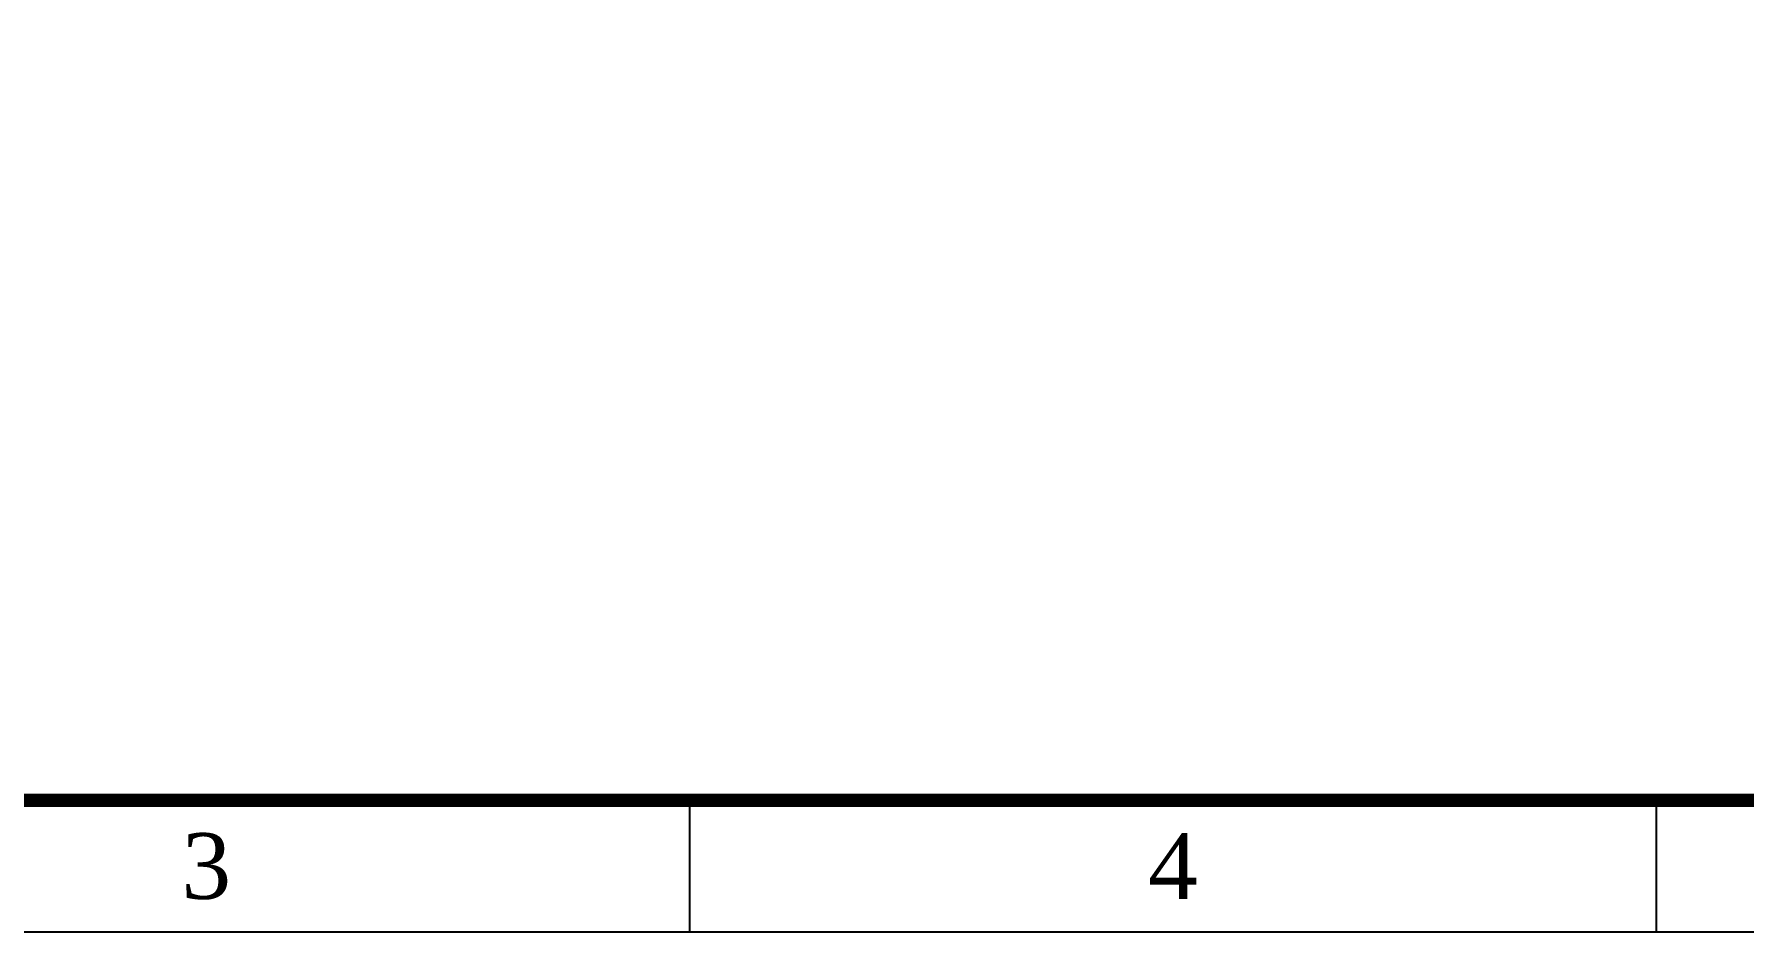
# Model space of a CAD drawing. Header units: millimetres. Extents: x 1218 to 2690, y 1163 to 1758.
# Drawn here: x 1389.2 to 1519.3, y 1163.8 to 1232.1 of the extents above; entities that cross this region are included whole.
import ezdxf
from ezdxf.enums import TextEntityAlignment as Align

# ---------------------------------------------------------------- set-up
doc = ezdxf.new("R2010")
doc.units = ezdxf.units.MM
doc.styles.add('Times', font='times.ttf')

# ---------------------------------------------------------------- blocks, each defined once
blk = doc.blocks.new('*U717')
at = {"color": 5}
blk.add_lwpolyline([(0, 0), (1471, 0), (1471, 594), (0, 594)], close=True, dxfattribs=at)

msp = doc.modelspace()

# ---------------------------------------------------------------- linework, layer by layer
at = {"color": 5}
for p, q in [((1439.119, 1163.775), (1439.119, 1173.775)), ((1512.669, 1163.775), (1512.669, 1173.775))]:
    msp.add_line(p, q, dxfattribs=at)
at = {"color": 5, "const_width": 1}
msp.add_lwpolyline([(1243.469, 1173.775), (2679.469, 1173.775), (2679.469, 1747.775), (1243.469, 1747.775)], close=True, dxfattribs=at)

# ---------------------------------------------------------------- block references
msp.add_blockref('*U717', (1218.469, 1163.775))

# ---------------------------------------------------------------- texts
at = {"color": 4, "style": 'Times'}
for s, p in [('3', (1402.344, 1168.775)), ('4', (1475.894, 1168.775))]:
    msp.add_text(s, height=5, dxfattribs=at).set_placement(p, align=Align.MIDDLE)

doc.saveas('drawing.dxf')
